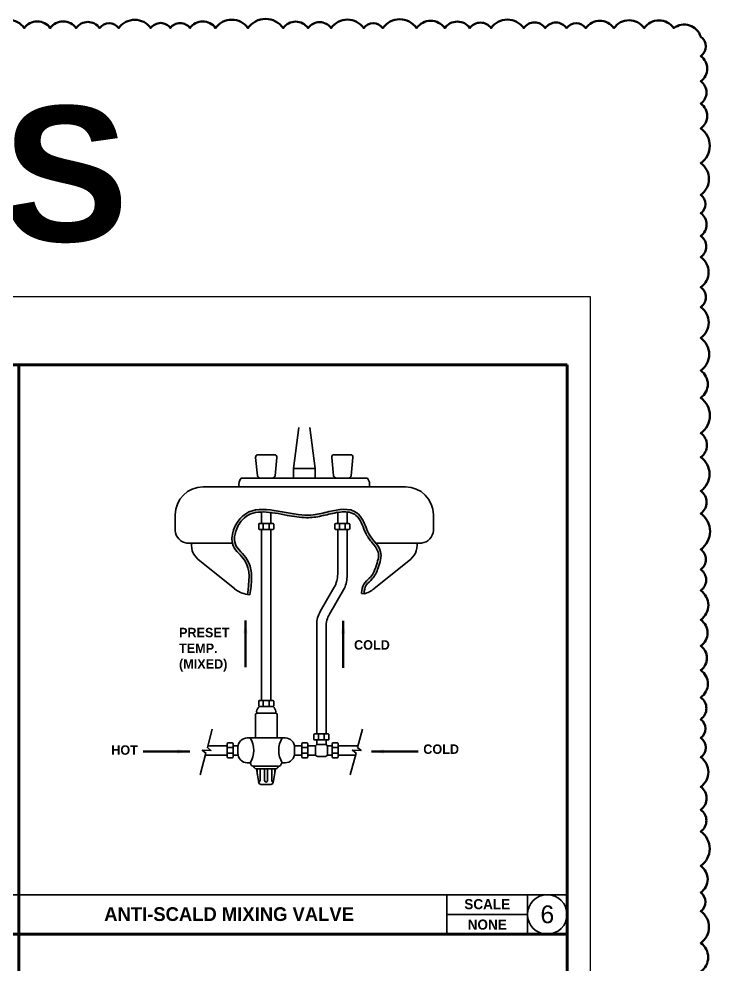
# Model space of a CAD drawing. Header units: inches. Extents: x 2025 to 34930, y -6955 to 4650.
# Drawn here: x 9543.8 to 9850.8, y -2154.8 to -1734.5 of the extents above; entities that cross this region are included whole.
import ezdxf

# ---------------------------------------------------------------- set-up
doc = ezdxf.new("R2010")
doc.units = ezdxf.units.IN
doc.header["$MEASUREMENT"] = 0
doc.layers.get('DEFPOINTS').update_dxf_attribs({"color": 104})
for name, color, linetype, lineweight in [('M-HVAC-EXHS-DUCT', 3, 'Continuous', 50), ('PDF-TEXT', 7, 'Continuous', 35), ('REV.01', 1, 'Continuous', 50)]:
    doc.layers.add(name, color=color, linetype=linetype, lineweight=lineweight)
doc.styles.add('BOO', font='GOTHIC.TTF', dxfattribs={"height": 6})
doc.styles.add('Century Gothic_B', font='GOTHICB.TTF', dxfattribs={"height": 6.659722})
doc.styles.add('PDF Arial', font='arial.ttf')
doc.styles.add('PDF Arial Bold', font='arialbd.ttf')
doc.styles.get("Standard").update_dxf_attribs({"font": 'arial.ttf'})
doc.dimstyles.new('STANDARD_WS', dxfattribs={"dimscale": 400, "dimtxt": 0.03125, "dimasz": 0.03125, "dimexe": 0.03125, "dimexo": 0.03125, "dimgap": 0.015625, "dimtad": 1, "dimdec": 4, "dimzin": 0, "dimdsep": 46, "dimlunit": 4, "dimtxsty": 'Standard', "dimcen": 0.09375, "dimadec": 0, "dimazin": 0, "dimtfac": 1, "dimtdec": 4, "dimtofl": 0, "dimtmove": 0, "dimatfit": 3, "dimfxl": 1, "dimfrac": 2, "dimtolj": 1, "dimtzin": 0, "dimarcsym": 0})

# ---------------------------------------------------------------- blocks, each defined once
blk = doc.blocks.new('p detail 6')
at = {"layer": 'PDF-TEXT', "ltscale": 20}
h = blk.add_hatch(color=256, dxfattribs=at)
edge = h.paths.add_edge_path()
edge.add_spline(control_points=[(9697.11, -1989.85), (9697.27, -1988.49), (9697.58, -1985.79), (9701.55, -1983.09), (9703.65, -1977.95), (9706, -1970.19), (9698.96, -1964.53), (9697.43, -1957.89), (9692.35, -1951.16), (9682.92, -1952.87), (9675.25, -1954.93), (9662.5, -1954.98), (9644.4, -1946.96), (9635.75, -1967.94), (9647.29, -1976.07), (9646.08, -1984.58), (9645.29, -1990.12)], knot_values=[0, 0, 0, 0, 0.169894, 0.337948, 0.579252, 0.894099, 1.284937, 1.594036, 1.780809, 2.317879, 2.627844, 2.844418, 3.981283, 4.58823, 4.942384, 5.602116, 5.602116, 5.602116, 5.602116], degree=3, periodic=0)
edge.add_line((9645.29, -1990.12), (9646.43, -1990.28))
edge.add_spline(control_points=[(9646.43, -1990.28), (9646.77, -1987.87), (9647.13, -1985.41), (9647.22, -1980.87), (9647.02, -1978.76), (9645.78, -1975.36), (9644.9, -1974), (9642.87, -1971.69), (9641.78, -1970.66), (9640.07, -1968.4), (9639.61, -1967.19), (9639.52, -1964.2), (9639.9, -1962.52), (9641.4, -1959.05), (9642.67, -1957.29), (9646.38, -1954.09), (9649.2, -1953.47), (9655.71, -1953.57), (9659.34, -1954.33), (9665.85, -1955.55), (9668.74, -1956.02), (9673.82, -1956.08), (9676.04, -1955.77), (9680.38, -1954.82), (9682.62, -1954.2), (9687.18, -1953.43), (9689.41, -1953.32), (9692.37, -1954.15), (9693.33, -1954.73), (9695.05, -1956.64), (9695.73, -1957.86), (9696.82, -1960.44), (9697.29, -1961.83), (9698.71, -1964.68), (9699.79, -1966.04), (9701.77, -1968.47), (9702.66, -1969.61), (9703.49, -1971.61), (9703.58, -1972.52), (9703.35, -1974.67), (9703.03, -1975.85), (9702.2, -1978.34), (9701.73, -1979.62), (9700.7, -1981.57), (9700.19, -1982.27), (9698.67, -1983.7), (9697.65, -1984.48), (9696.34, -1986.81), (9696.16, -1988.07), (9696, -1989.39), (9695.98, -1989.56), (9695.96, -1989.71)], knot_values=[0, 0, 0, 0, 0.287479, 0.287479, 0.546368, 0.546368, 0.734745, 0.734745, 0.923121, 0.923121, 1.141488, 1.141488, 1.359856, 1.359856, 1.621335, 1.621335, 2.06046, 2.06046, 2.499586, 2.499586, 2.84422, 2.84422, 3.130216, 3.130216, 3.416212, 3.416212, 3.702208, 3.702208, 3.891777, 3.891777, 4.081345, 4.081345, 4.270914, 4.270914, 4.467521, 4.467521, 4.664128, 4.664128, 4.822574, 4.822574, 4.981019, 4.981019, 5.15581, 5.15581, 5.297938, 5.297938, 5.440066, 5.440066, 5.582193, 5.582193, 5.602116, 5.602116, 5.602116, 5.602116], degree=3, periodic=0)
edge.add_line((9695.96, -1989.71), (9697.11, -1989.85))
for p, q in [((9665.8, -1934.15), (9668.18, -1916.05)), ((9675.36, -1934.15), (9672.98, -1916.05)), ((9665.8, -1934.15), (9675.36, -1934.15)), ((9625.7, -1942.35), (9715.46, -1942.35)), ((9651.61, -1953.52), (9651.61, -1958.62)), ((9655.76, -1953.77), (9655.76, -1958.62)), ((9685.41, -1953.74), (9685.41, -1958.62)), ((9689.55, -1953.53), (9689.55, -1958.62)), ((9613.23, -1961.78), (9613.23, -1954.83)), ((9727.94, -1961.78), (9727.94, -1954.83)), ((9651.61, -1961.23), (9651.61, -2037.26)), ((9652.37, -1958.62), (9652.37, -1961.23)), ((9655, -1958.62), (9655, -1961.23)), ((9655.76, -1961.23), (9655.76, -2037.26)), ((9685.41, -1961.23), (9685.41, -1981.18)), ((9686.16, -1958.62), (9686.16, -1961.23)), ((9688.8, -1958.62), (9688.8, -1961.23)), ((9689.55, -1961.23), (9689.55, -1982.29)), ((9618.47, -1967.3), (9638.61, -1967.3)), ((9702.13, -1967.3), (9722.69, -1967.3)), ((9624.2, -1975.18), (9639.57, -1987.57)), ((9716.97, -1975.18), (9701.59, -1987.57)), ((9677.64, -1997.73), (9683.86, -1986.94)), ((9646.43, -1990.28), (9645.29, -1990.12)), ((9681.78, -1998.84), (9688.01, -1988.05)), ((9695.96, -1989.71), (9697.11, -1989.85)), ((9676.09, -2003.49), (9676.09, -2052.13)), ((9680.24, -2004.6), (9680.24, -2052.13)), ((9652.37, -2037.26), (9652.37, -2039.87)), ((9655, -2037.26), (9655, -2039.87)), ((9648.88, -2043.51), (9648.88, -2053.89)), ((9658.49, -2043.51), (9658.49, -2053.89)), ((9645.24, -2053.89), (9661.92, -2053.89)), ((9676.09, -2054.74), (9676.09, -2056.85)), ((9676.84, -2052.13), (9676.84, -2054.74)), ((9679.47, -2052.13), (9679.47, -2054.74)), ((9680.24, -2054.74), (9680.24, -2056.83)), ((9627.76, -2057.32), (9636.34, -2057.32)), ((9636.34, -2058.08), (9638.95, -2058.08)), ((9638.95, -2057.32), (9641.08, -2057.32)), ((9641.08, -2058.03), (9641.08, -2060.76)), ((9669.54, -2057.32), (9666.28, -2057.32)), ((9666.28, -2058.03), (9666.28, -2060.76)), ((9672.15, -2058.08), (9669.54, -2058.08)), ((9675.6, -2057.32), (9672.15, -2057.32)), ((9682.96, -2057.32), (9680.77, -2057.32)), ((9685.57, -2058.08), (9682.96, -2058.08)), ((9694.45, -2057.32), (9685.57, -2057.32)), ((9626.65, -2061.47), (9636.34, -2061.47)), ((9636.34, -2060.71), (9638.95, -2060.71)), ((9638.95, -2061.47), (9641.08, -2061.47)), ((9669.54, -2061.47), (9666.28, -2061.47)), ((9672.15, -2060.71), (9669.54, -2060.71)), ((9675.56, -2061.47), (9672.15, -2061.47)), ((9682.96, -2061.47), (9680.81, -2061.47)), ((9685.57, -2060.71), (9682.96, -2060.71)), ((9693.34, -2061.47), (9685.57, -2061.47)), ((9645.24, -2064.9), (9646.56, -2064.9)), ((9646.56, -2064.9), (9646.95, -2065.81)), ((9648.07, -2066.49), (9658.98, -2066.49)), ((9648.34, -2066.96), (9648.07, -2066.49)), ((9649.28, -2067.64), (9657.88, -2067.64)), ((9649.28, -2067.64), (9650.34, -2073.75)), ((9649.68, -2067.64), (9649.68, -2069.97)), ((9650.96, -2067.64), (9650.96, -2072.84)), ((9652.95, -2067.64), (9652.95, -2072.84)), ((9654.22, -2067.64), (9654.22, -2072.84)), ((9656.21, -2067.64), (9656.21, -2072.84)), ((9657.77, -2067.64), (9656.72, -2073.75)), ((9657.48, -2067.64), (9657.48, -2069.35)), ((9658.82, -2066.96), (9659.09, -2066.49)), ((9660.6, -2064.9), (9660.22, -2065.81)), ((9660.8, -2064.9), (9661.92, -2064.9)), ((9651.31, -2074.58), (9655.74, -2074.58))]:
    blk.add_line(p, q, dxfattribs=at)
for points in [[(9656.39, -1938.45, 0.252379), (9657.62, -1937.4), (9658.41, -1929.24, 0.41786), (9657.41, -1928.06), (9649.96, -1928.06, 0.41786), (9648.96, -1929.24), (9649.74, -1937.4, 0.252379), (9650.97, -1938.45)], [(9684.77, -1938.45, -0.252379), (9683.54, -1937.4), (9682.76, -1929.24, -0.41786), (9683.75, -1928.06), (9691.21, -1928.06, -0.41786), (9692.21, -1929.24), (9691.42, -1937.4, -0.252379), (9690.19, -1938.45)]]:
    blk.add_lwpolyline(points, format="xyb", dxfattribs=at)
for points in [[(9665.8, -1938.45), (9665.8, -1934.15)], [(9675.36, -1934.15), (9675.36, -1938.45)], [(9642.54, -1938.45), (9698.62, -1938.45)], [(9650.34, -1960.9), (9650.34, -1958.94)], [(9650.67, -1958.62), (9656.7, -1958.62)], [(9656.7, -1961.23), (9650.67, -1961.23)], [(9657.03, -1960.9), (9657.03, -1958.94)], [(9684.14, -1960.9), (9684.14, -1958.94)], [(9684.46, -1958.62), (9690.5, -1958.62)], [(9690.5, -1961.23), (9684.46, -1961.23)], [(9690.82, -1960.9), (9690.82, -1958.94)], [(9650.34, -2039.55), (9650.34, -2037.58)], [(9650.67, -2037.26), (9656.7, -2037.26)], [(9657.03, -2039.55), (9657.03, -2037.58)], [(9656.7, -2039.87), (9650.67, -2039.87)], [(9657.5, -2042.92), (9649.3, -2042.92)], [(9629.72, -2050.01), (9627.53, -2058.18), (9629.12, -2059.49), (9625.28, -2059.32), (9626.87, -2060.64), (9624.27, -2070.32)], [(9696.41, -2050.01), (9694.22, -2058.18), (9695.81, -2059.49), (9691.97, -2059.32), (9693.56, -2060.64), (9690.96, -2070.32)], [(9674.81, -2054.42), (9674.81, -2052.46)], [(9675.14, -2052.13), (9681.18, -2052.13)], [(9681.18, -2054.74), (9675.14, -2054.74)], [(9681.5, -2054.42), (9681.5, -2052.46)], [(9636.34, -2062.41), (9636.34, -2056.38)], [(9638.63, -2056.05), (9636.67, -2056.05)], [(9638.95, -2062.41), (9638.95, -2056.38)], [(9669.54, -2062.41), (9669.54, -2056.38)], [(9669.86, -2056.05), (9671.82, -2056.05)], [(9672.15, -2062.41), (9672.15, -2056.38)], [(9682.96, -2062.41), (9682.96, -2056.38)], [(9683.28, -2056.05), (9685.25, -2056.05)], [(9685.57, -2062.41), (9685.57, -2056.38)], [(9638.63, -2062.74), (9636.67, -2062.74)], [(9669.86, -2062.74), (9671.82, -2062.74)], [(9683.28, -2062.74), (9685.25, -2062.74)]]:
    blk.add_lwpolyline(points, dxfattribs=at)
blk.add_lwpolyline([(9676.44, -2056.78), (9679.93, -2056.78, -0.414214), (9680.85, -2057.7), (9680.85, -2061.19, -0.414214), (9679.93, -2062.11), (9676.44, -2062.11, -0.414214), (9675.52, -2061.19), (9675.52, -2057.7, -0.414214)], format="xyb", close=True, dxfattribs=at)
for centre, radius, start, end in [((9646.25, -1941.31), 4.69, 142.3066, 192.8046), ((9694.91, -1941.31), 4.69, 347.1954, 37.6934), ((9625.7, -1954.83), 12.48, 90, 180), ((9715.46, -1954.83), 12.48, 0, 90), ((9619.14, -1961.41), 5.93, 183.5561, 263.5056), ((9650.67, -1958.94), 0.324, 90, 180), ((9650.67, -1960.9), 0.324, 180, 270), ((9656.7, -1958.94), 0.324, 0, 90), ((9656.7, -1960.9), 0.324, 270, 0), ((9684.46, -1958.94), 0.324, 90, 180), ((9684.46, -1960.9), 0.324, 180, 270), ((9690.5, -1958.94), 0.324, 0, 90), ((9690.5, -1960.9), 0.324, 270, 0), ((9722.02, -1961.41), 5.93, 276.4944, 356.4439), ((9629.01, -1968.08), 8.58, 174.8037, 235.8928), ((9712.15, -1968.08), 8.58, 304.1072, 5.1963), ((9673.88, -1981.18), 11.53, 330, 0), ((9678.03, -1982.29), 11.53, 330, 0), ((9647.32, -1977.87), 12.42, 231.4016, 260.5965), ((9693.85, -1977.87), 12.42, 285.2147, 308.5984), ((9687.62, -2003.49), 11.53, 150, 180), ((9691.76, -2004.6), 11.53, 150, 180), ((9650.67, -2037.58), 0.324, 90, 180), ((9656.7, -2037.58), 0.324, 0, 90), ((9653.44, -2042.95), 4.15, 132.0588, 169.2515), ((9650.07, -2042.25), 0.707, 174.4291, 253.0963), ((9650.67, -2039.55), 0.324, 180, 270), ((9656.7, -2039.55), 0.324, 270, 0), ((9653.92, -2042.95), 4.15, 10.7485, 47.9412), ((9657.29, -2042.25), 0.707, 286.9037, 5.5709), ((9649.47, -2043.51), 0.589, 97.8945, 180), ((9657.9, -2043.51), 0.589, 0, 82.1055), ((9645.25, -2058.06), 4.17, 90.1083, 180.3745), ((9637.73, -2059.39), 10.41, 328.0887, 31.9113), ((9669.64, -2059.39), 10.41, 148.0887, 211.9113), ((9662.11, -2058.06), 4.17, 359.6255, 89.8917), ((9675.14, -2052.46), 0.324, 90, 180), ((9675.14, -2054.42), 0.324, 180, 270), ((9681.18, -2052.46), 0.324, 0, 90), ((9681.18, -2054.42), 0.324, 270, 0), ((9636.67, -2056.38), 0.324, 90, 180), ((9638.63, -2056.38), 0.324, 0, 90), ((9669.86, -2056.38), 0.324, 90, 180), ((9671.82, -2056.38), 0.324, 0, 90), ((9683.28, -2056.38), 0.324, 90, 180), ((9685.25, -2056.38), 0.324, 0, 90), ((9636.67, -2062.41), 0.324, 180, 270), ((9638.63, -2062.41), 0.324, 270, 0), ((9645.25, -2060.73), 4.17, 179.6255, 269.8917), ((9662.11, -2060.73), 4.17, 270.1083, 0.3745), ((9669.86, -2062.41), 0.324, 180, 270), ((9671.82, -2062.41), 0.324, 270, 0), ((9683.28, -2062.41), 0.324, 180, 270), ((9685.25, -2062.41), 0.324, 270, 0), ((9648.13, -2065.13), 1.37, 210.2724, 272.2583), ((9649.64, -2066.16), 1.52, 211.8903, 256.6035), ((9657.53, -2066.16), 1.52, 283.3965, 328.1097), ((9659.04, -2065.13), 1.37, 267.7417, 329.7276), ((9651.59, -2073.27), 1.34, 190.6865, 258.0999), ((9650.32, -2072.84), 0.636, 267.1707, 0), ((9653.58, -2072.84), 0.636, 180, 0), ((9655.47, -2073.27), 1.34, 281.9001, 349.3135), ((9656.84, -2072.84), 0.636, 180, 263.1676)]:
    blk.add_arc(centre, radius, start, end, dxfattribs=at)
blk.add_spline([(9645.29, -1990.12), (9644.08, -1974.96), (9639.01, -1968.56), (9643.29, -1955.23), (9669.5, -1954.81), (9674.49, -1954.76), (9681.5, -1953.34), (9693.87, -1953.83), (9696.6, -1957.16), (9699.53, -1963.66), (9704.49, -1971.18), (9703.39, -1978.36), (9700.77, -1983.27), (9698.09, -1986.06), (9697.11, -1989.85)], degree=3, dxfattribs=at)
blk.add_open_spline([(9646.43, -1990.28), (9646.77, -1987.87), (9647.13, -1985.41), (9647.22, -1980.87), (9647.02, -1978.76), (9645.78, -1975.36), (9644.9, -1974), (9642.87, -1971.69), (9641.78, -1970.66), (9640.07, -1968.4), (9639.61, -1967.19), (9639.52, -1964.2), (9639.9, -1962.52), (9641.4, -1959.05), (9642.67, -1957.29), (9646.38, -1954.09), (9649.2, -1953.47), (9655.71, -1953.57), (9659.34, -1954.33), (9665.85, -1955.55), (9668.74, -1956.02), (9673.82, -1956.08), (9676.04, -1955.77), (9680.38, -1954.82), (9682.62, -1954.2), (9687.18, -1953.43), (9689.41, -1953.32), (9692.37, -1954.15), (9693.33, -1954.73), (9695.05, -1956.64), (9695.73, -1957.86), (9696.82, -1960.44), (9697.29, -1961.83), (9698.71, -1964.68), (9699.79, -1966.04), (9701.77, -1968.47), (9702.66, -1969.61), (9703.49, -1971.61), (9703.58, -1972.52), (9703.35, -1974.67), (9703.03, -1975.85), (9702.2, -1978.34), (9701.73, -1979.62), (9700.7, -1981.57), (9700.19, -1982.27), (9698.67, -1983.7), (9697.65, -1984.48), (9696.34, -1986.81), (9696.16, -1988.07), (9696, -1989.39), (9695.98, -1989.56), (9695.96, -1989.71)], degree=3, knots=[0, 0, 0, 0, 0.287479, 0.287479, 0.546368, 0.546368, 0.734745, 0.734745, 0.923121, 0.923121, 1.141488, 1.141488, 1.359856, 1.359856, 1.621335, 1.621335, 2.06046, 2.06046, 2.499586, 2.499586, 2.84422, 2.84422, 3.130216, 3.130216, 3.416212, 3.416212, 3.702208, 3.702208, 3.891777, 3.891777, 4.081345, 4.081345, 4.270914, 4.270914, 4.467521, 4.467521, 4.664128, 4.664128, 4.822574, 4.822574, 4.981019, 4.981019, 5.15581, 5.15581, 5.297938, 5.297938, 5.440066, 5.440066, 5.582193, 5.582193, 5.602116, 5.602116, 5.602116, 5.602116], dxfattribs=at)
at = {"layer": 'PDF-TEXT', "ltscale": 20, "style": 'Century Gothic_B'}
for p in [(9692.69, -2014.66), (9723.44, -2060.95)]:
    blk.add_text('COLD', height=4.188, dxfattribs=at).set_placement(p)
at = {"layer": 'PDF-TEXT', "ltscale": 0.3, "style": 'Century Gothic_B'}
blk.add_text('HOT', height=4.188, dxfattribs=at).set_placement((9584.84, -2061.35))
at = {"layer": 'PDF-TEXT', "ltscale": 20, "insert": (9614.95, -2004.97), "char_height": 4.1877, "width": 8.2905, "attachment_point": 1, "style": 'BOO'}
blk.add_mtext('{\\fCentury Gothic|b1|i0|c0|p34;PRESET TEMP. (MIXED)}', dxfattribs=at)
at = {"layer": 'PDF-TEXT', "ltscale": 20}
for points in [[(9644.44, -2001.75), (9644.44, -2022.48)], [(9687.85, -2001.93), (9687.85, -2022.67)], [(9619.71, -2059.91), (9598.98, -2059.91)], [(9700.39, -2059.91), (9721.12, -2059.91)]]:
    blk.add_leader(points, dimstyle='STANDARD_WS', override={"dimscale": 60, "dimasz": 0.09375}, dxfattribs=at)

msp = doc.modelspace()

# ---------------------------------------------------------------- linework, layer by layer
at = {"layer": 'DEFPOINTS'}
msp.add_lwpolyline([(8330.71, -1857.81), (9797.6, -1857.81), (9797.6, -2938.88), (8330.71, -2938.88)], close=True, dxfattribs=at)
at = {"layer": 'PDF-TEXT', "color": 42, "lineweight": 100}
for p, q in [((8343.83, -1888.19), (9787.29, -1888.19)), ((9543.83, -1888.19), (9543.83, -2917.77)), ((9787.29, -1888.19), (9787.29, -2917.77)), ((8343.83, -2141.08), (9787.29, -2141.08))]:
    msp.add_line(p, q, dxfattribs=at)
at = {"layer": 'PDF-TEXT'}
for p, q in [((9787.29, -2123.5), (8343.83, -2123.5)), ((9733.96, -2141.08), (9733.96, -2123.5)), ((9769.73, -2141.08), (9769.73, -2123.5)), ((9769.73, -2132.28), (9733.96, -2132.28))]:
    msp.add_line(p, q, dxfattribs=at)
msp.add_circle((9778.51, -2132.28), 8.78, dxfattribs=at)
at = {"layer": 'REV.01'}
msp.add_lwpolyline([(9846.65, -2157.66, 0.520567), (9846.65, -2144.97, 0.520567), (9846.65, -2130.84, 0.520567), (9846.65, -2122.59, 0.520567), (9846.65, -2110.72, 0.520567), (9846.65, -2095.44, 0.520567), (9846.65, -2085.76, 0.520567), (9846.65, -2075.61, 0.520567), (9846.65, -2062.46, 0.520567), (9846.65, -2053.9, 0.520567), (9846.65, -2045.62, 0.520567), (9846.65, -2035.88, 0.520567), (9846.65, -2023.76, 0.520567), (9846.65, -2013.04, 0.520567), (9846.65, -2001.39, 0.520567), (9846.65, -1988.38, 0.520567), (9846.65, -1979.1, 0.520567), (9846.65, -1970.13, 0.520567), (9846.65, -1954.16, 0.520567), (9846.65, -1944.18, 0.520567), (9846.65, -1929.16, 0.520567), (9846.65, -1918.51, 0.520567), (9846.65, -1902.83, 0.520567), (9846.65, -1890.72, 0.520567), (9846.65, -1876.23, 0.520567), (9846.65, -1862.52, 0.520567), (9846.65, -1853.68, 0.520567), (9846.65, -1840.32, 0.520567), (9846.65, -1830.89, 0.520567), (9846.65, -1820.8, 0.520567), (9846.65, -1812.67, 0.520567), (9846.65, -1798.55, 0.520567), (9846.65, -1783.15, 0.520567), (9846.65, -1772.09, 0.520567), (9846.65, -1762.22, 0.520567), (9846.65, -1751.01, 0.520567), (9846.65, -1742.4, 0.520567), (9834.68, -1738.58, 0.520567), (9821.55, -1738.58, 0.520567), (9808.11, -1738.58, 0.520567), (9795.61, -1738.58, 0.520567), (9787.09, -1738.58, 0.520567), (9777.63, -1738.58, 0.520567), (9768.03, -1738.58, 0.520567), (9753.53, -1738.58, 0.520567), (9744.12, -1738.58, 0.520567), (9732.99, -1738.58, 0.520567), (9720.46, -1738.58, 0.520567), (9705.44, -1738.58, 0.520567), (9696.98, -1738.58, 0.520567), (9682.51, -1738.58, 0.520567), (9672.27, -1738.58, 0.520567), (9661.21, -1738.58, 0.520567), (9645.54, -1738.58, 0.520567), (9631.17, -1738.58, 0.520567), (9619.78, -1738.58, 0.520567), (9611.11, -1738.58, 0.520567), (9602.38, -1738.58, 0.520567), (9588.16, -1738.58, 0.520567), (9579.69, -1738.58, 0.520567), (9569.21, -1738.58, 0.520567), (9557.73, -1738.58, 0.520567), (9546.21, -1738.58, 0.520567), (9532.33, -1738.58, 0.520567)], format="xyb", dxfattribs=at)

# ---------------------------------------------------------------- block references
at = {"layer": 'M-HVAC-EXHS-DUCT'}
msp.add_blockref('p detail 6', (0, 0), dxfattribs=at)

# ---------------------------------------------------------------- texts
at = {"layer": 'DEFPOINTS', "insert": (8330.71, -1773.3), "char_height": 60, "attachment_point": 1, "style": 'PDF Arial'}
msp.add_mtext('{\\fArial|b1|i0|c0|p34;PLUMBING GENERAL DETAILS}', dxfattribs=at)
at = {"layer": 'PDF-TEXT', "attachment_point": 5}
for s, insert, char_height, width, style in [('{\\fCentury Gothic|b1|i0|c0|p34;SCALE}', (9751.84, -2127.74), 4.5, 35.7683, 'PDF Arial Bold'), ('{\\fCentury Gothic|b1|i0|c0|p34;ANTI-SCALD MIXING VALVE}', (9637.17, -2132.17), 6.1202, 186.6721, 'PDF Arial Bold'), ('6', (9778.51, -2132.28), 7.89, 17.5595, 'PDF Arial'), ('{\\fCentury Gothic|b1|i0|c0|p34;NONE}', (9751.84, -2136.83), 4.5, 35.7683, 'PDF Arial Bold')]:
    msp.add_mtext(s, dxfattribs=dict(at, insert=insert, char_height=char_height, width=width, style=style))

doc.saveas('drawing.dxf')
